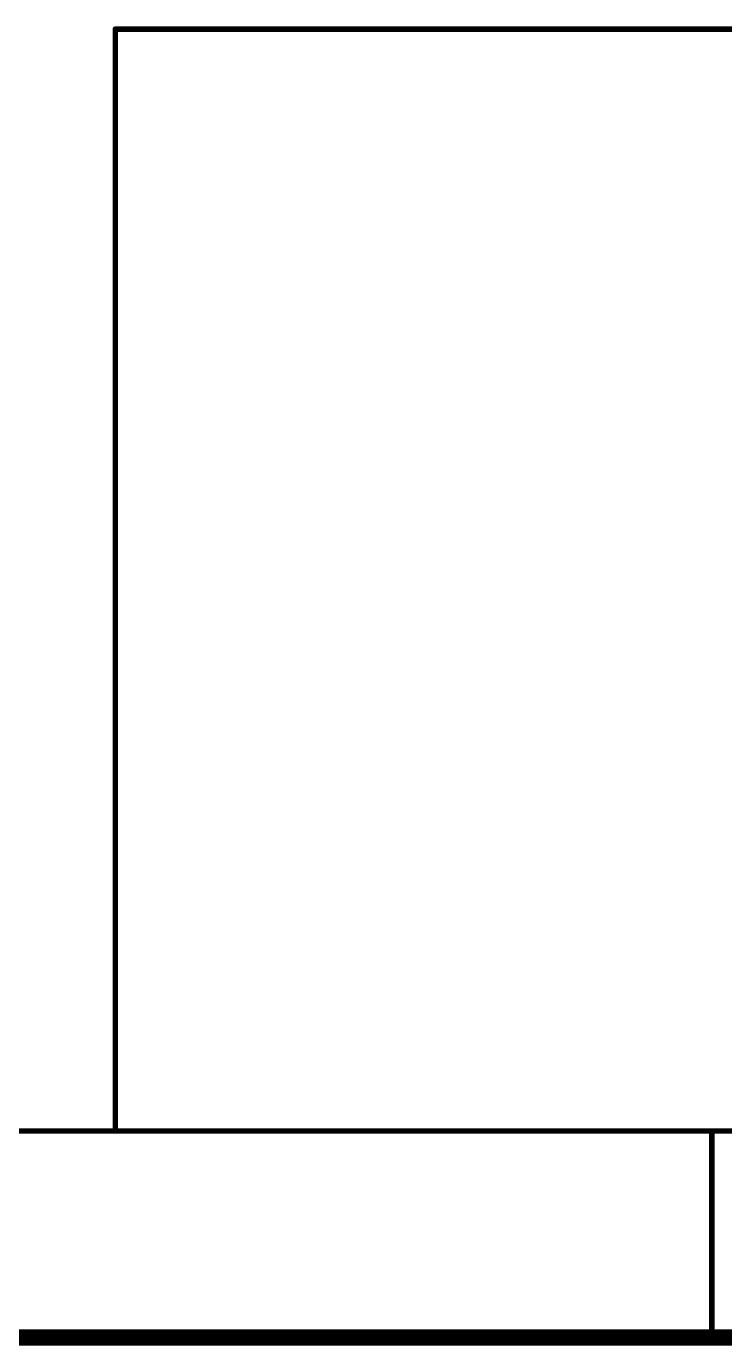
# Model space of a CAD drawing. Extents: x -10 to 250, y 0 to 179.
# Drawn here: x 149.49 to 162.37, y -0.15 to 24.18 of the extents above; entities that cross this region are included whole.
import ezdxf

# ---------------------------------------------------------------- set-up
doc = ezdxf.new("R2010")
doc.units = 0
doc.layers.add('94', color=14, linetype='CONTINUOUS')

msp = doc.modelspace()

# ---------------------------------------------------------------- linework, layer by layer
at = {"layer": '94'}
for points, const_width in [([(151.13, 3.81), (151.13, 24.13)], 0.1016), ([(151.13, 24.13), (205.105, 24.13)], 0.1016), ([(-6.35, 3.81), (246.38, 3.81)], 0.1), ([(162.1367, 0), (162.1367, 3.81)], 0.1), ([(-10.16, 0), (250.19, 0)], 0.3)]:
    msp.add_lwpolyline(points, dxfattribs=dict(at, const_width=const_width))
for points, const_width in [([(151.1554, 24.13, 1), (151.1046, 24.13)], 0.0508), ([(151.13, 24.1554, 1), (151.13, 24.1046)], 0.0508), ([(151.1046, 3.81, 1), (151.1554, 3.81)], 0.0508), ([(162.1617, 3.81, 1), (162.1117, 3.81)], 0.05), ([(162.1117, 0, 1), (162.1617, 0)], 0.05)]:
    msp.add_lwpolyline(points, format="xyb", dxfattribs=dict(at, const_width=const_width))

doc.saveas('drawing.dxf')
